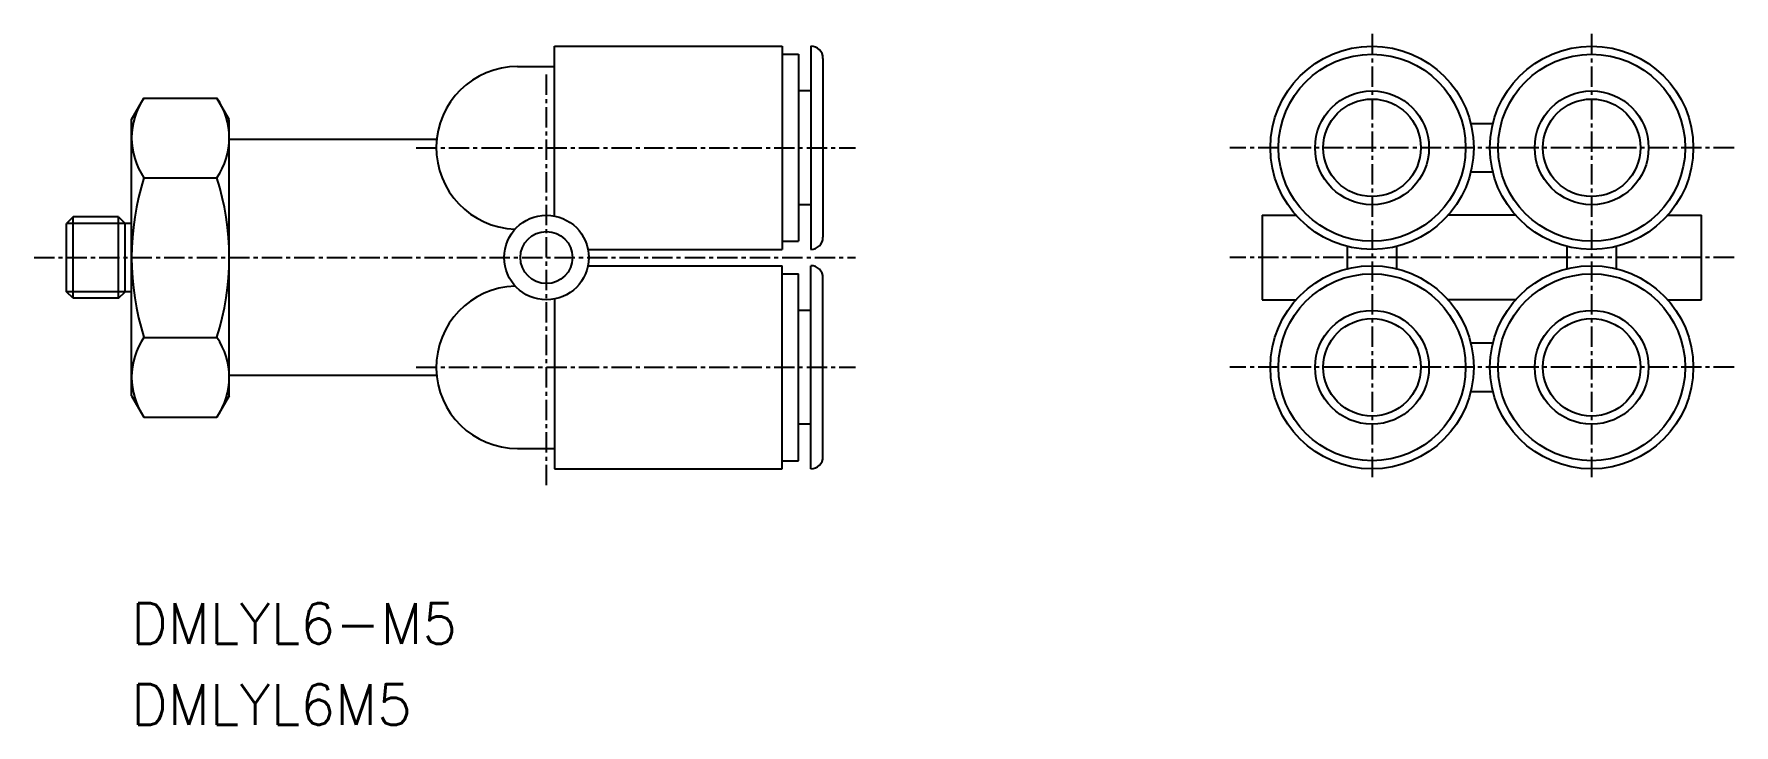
# Model space of a CAD drawing. Extents: x 97 to 201, y 76 to 119.
import ezdxf
from ezdxf.enums import TextEntityAlignment as Align

# ---------------------------------------------------------------- set-up
doc = ezdxf.new("R2010")
doc.units = 0
doc.linetypes.add('CENTER', pattern=[2, 1.25, -0.25, 0.25, -0.25])
doc.layers.get('0').update_dxf_attribs({"linetype": 'CONTINUOUS'})
doc.layers.add('CENTER', color=1, linetype='CENTER')
doc.styles.get("Standard").update_dxf_attribs({"font": 'txt.shx', "bigfont": 'extfont.shx'})

msp = doc.modelspace()

# ---------------------------------------------------------------- linework, layer by layer
at = {"color": 7, "linetype": 'CONTINUOUS'}
for p, q in [((129, 118), (143, 118)), ((129, 107.55), (129, 118)), ((143, 118), (143, 105.5)), ((143, 117.5), (144, 117.5)), ((144, 117.5), (144, 106)), ((144.75, 118), (144.75, 118)), ((144.75, 118), (144.75, 105.5)), ((144.75, 118), (144.75, 118)), ((145.5, 117.25), (145.5, 106.25)), ((126.73, 116.75), (129, 116.75)), ((144.75, 115.25), (144, 115.25)), ((103, 113.5), (103.76, 114.81)), ((103.76, 114.81), (108.24, 114.81)), ((109, 113.5), (108.24, 114.81)), ((103, 96.5), (103, 113.5)), ((109, 96.5), (109, 113.5)), ((109, 96.5), (109, 113.5)), ((185.32, 113.25), (186.68, 113.25)), ((121.76, 112.25), (109, 112.25)), ((103.76, 109.91), (108.24, 109.91)), ((186.68, 110.25), (185.32, 110.25)), ((144.75, 108.25), (144, 108.25)), ((99.4, 107.5), (99, 107.1)), ((99, 102.9), (99, 107.1)), ((99.4, 102.5), (99.4, 107.5)), ((102.2, 107.5), (99.4, 107.5)), ((102.2, 102.5), (102.2, 107.5)), ((102.2, 107.5), (102.6, 107.1)), ((102.6, 102.9), (102.6, 107.1)), ((172.5, 107.6), (172.5, 102.4)), ((172.5, 107.6), (174.58, 107.6)), ((188.08, 107.6), (183.92, 107.6)), ((197.42, 107.6), (199.5, 107.6)), ((199.5, 102.4), (199.5, 107.6)), ((143, 106), (144, 106)), ((177.75, 104.32), (177.75, 105.68)), ((180.75, 105.68), (180.75, 104.32)), ((191.25, 104.32), (191.25, 105.68)), ((194.25, 105.68), (194.25, 104.32)), ((131.05, 105.5), (143, 105.5)), ((131.05, 104.5), (143, 104.5)), ((143, 92), (143, 104.5)), ((144.75, 105.5), (144.75, 105.5)), ((144.75, 105.5), (144.75, 105.5)), ((144.75, 104.5), (144.75, 104.5)), ((144.75, 92), (144.75, 104.5)), ((144.75, 104.5), (144.75, 104.5)), ((143, 104), (144, 104)), ((144, 92.5), (144, 104)), ((145.5, 92.75), (145.5, 103.75)), ((99.4, 102.5), (99, 102.9)), ((102.2, 102.5), (99.4, 102.5)), ((102.2, 102.5), (102.6, 102.9)), ((129, 102.45), (129, 92)), ((144.75, 101.75), (144, 101.75)), ((172.5, 102.4), (174.58, 102.4)), ((188.08, 102.4), (183.92, 102.4)), ((197.42, 102.4), (199.5, 102.4)), ((103.76, 100.09), (108.24, 100.09)), ((185.32, 99.75), (186.68, 99.75)), ((121.76, 97.75), (109, 97.75)), ((103, 96.5), (103.76, 95.19)), ((109, 96.5), (108.24, 95.19)), ((186.68, 96.75), (185.32, 96.75)), ((103.76, 95.19), (108.24, 95.19)), ((144.75, 94.75), (144, 94.75)), ((126.73, 93.25), (129, 93.25)), ((129, 92), (143, 92)), ((143, 92.5), (144, 92.5)), ((144.75, 92), (144.75, 92)), ((144.75, 92), (144.75, 92))]:
    msp.add_line(p, q, dxfattribs=at)
at = {"color": 3, "linetype": 'CONTINUOUS'}
for p, q in [((103, 107.1), (99, 107.1)), ((103, 102.9), (99, 102.9))]:
    msp.add_line(p, q, dxfattribs=at)
at = {"color": 7, "linetype": 'CONTINUOUS'}
for centre, radius in [((179.25, 111.75), 6.25), ((179.25, 111.75), 5.75), ((192.75, 111.75), 6.25), ((192.75, 111.75), 5.75), ((179.25, 111.75), 3.5), ((192.75, 111.75), 3.5), ((179.25, 111.75), 3), ((192.75, 111.75), 3), ((128.5, 105), 2.6), ((128.5, 105), 1.6), ((179.25, 98.25), 6.25), ((192.75, 98.25), 6.25), ((179.25, 98.25), 5.75), ((192.75, 98.25), 5.75), ((179.25, 98.25), 3.5), ((192.75, 98.25), 3.5), ((179.25, 98.25), 3), ((192.75, 98.25), 3)]:
    msp.add_circle(centre, radius, dxfattribs=at)
for centre, radius, start, end in [((144.75, 117.25), 0.75, 0, 90), ((126.73, 111.75), 5, 90, 268.2472), ((107.34, 112.36), 4.34, 145.6157, 214.3843), ((104.66, 112.36), 4.34, 325.6157, 34.3843), ((119.24, 105), 16.24, 162.412, 197.588), ((92.76, 105), 16.24, 342.412, 17.588), ((144.75, 106.25), 0.75, 270, 0), ((144.75, 103.75), 0.75, 0, 90), ((126.73, 98.25), 5, 91.7528, 270), ((107.34, 97.64), 4.34, 145.6157, 214.3843), ((104.66, 97.64), 4.34, 325.6157, 34.3843), ((144.75, 92.75), 0.75, 270, 0)]:
    msp.add_arc(centre, radius, start, end, dxfattribs=at)
at = {"layer": 'CENTER', "color": 1, "linetype": 'CENTER'}
for p, q in [((179.25, 118.75), (179.25, 91.25)), ((192.75, 118.75), (192.75, 91.25)), ((128.5, 91), (128.5, 116.5)), ((120.5, 111.75), (147.5, 111.75)), ((201.5, 111.75), (170.5, 111.75)), ((97, 105), (147.5, 105)), ((201.5, 105), (170.5, 105)), ((120.5, 98.25), (147.5, 98.25)), ((201.5, 98.25), (170.5, 98.25))]:
    msp.add_line(p, q, dxfattribs=at)

# ---------------------------------------------------------------- texts
at = {"color": 7, "linetype": 'CONTINUOUS'}
for s, p in [('DMLYL6-M5', (102.98, 82.5)), ('DMLYL6M5', (102.98, 77.5))]:
    msp.add_text(s, height=2.5, dxfattribs=at).set_placement(p, align=Align.MIDDLE_LEFT)

doc.saveas('drawing.dxf')
